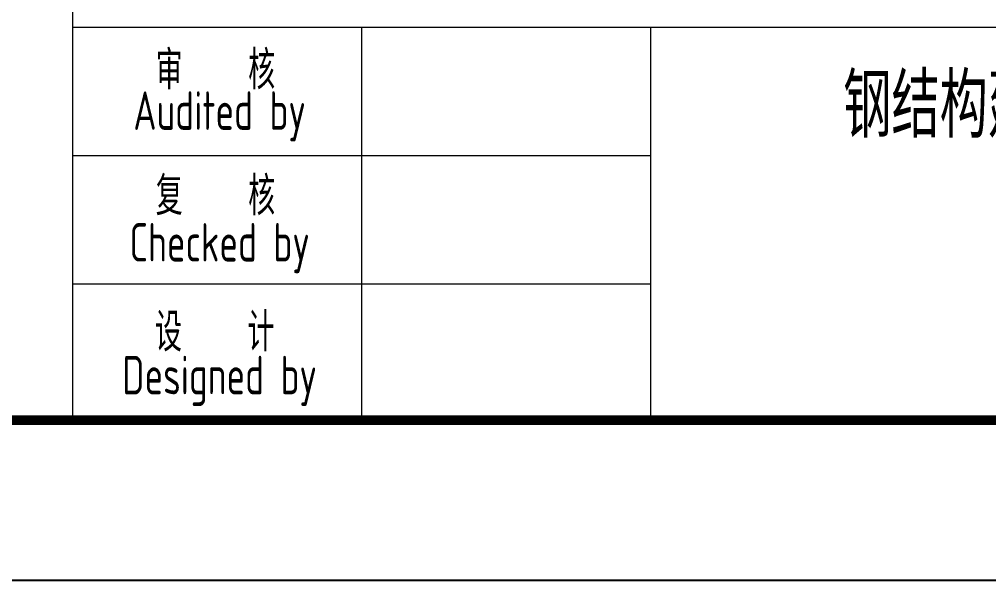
# Model space of a CAD drawing. Extents: x -100 to 128588, y -100 to 34507.
# Drawn here: x 41161 to 47197, y 0 to 3498 of the extents above; entities that cross this region are included whole.
import ezdxf
from ezdxf.enums import TextEntityAlignment as Align

# ---------------------------------------------------------------- set-up
doc = ezdxf.new("R2010")
doc.units = 0
doc.header["$LTSCALE"] = 1000
doc.layers.get('0').update_dxf_attribs({"linetype": 'CONTINUOUS'})
doc.layers.add('1粗实线', color=1, linetype='CONTINUOUS', lineweight=30)
doc.layers.add('HFZT', color=5, linetype='CONTINUOUS', lineweight=15)
doc.styles.add('TSSD_NORM', font='tssdeng.shx', dxfattribs={"width": 0.7, "bigfont": 'hztxt.shx'})
doc.styles.add('图框-仿宋', font='tssdeng.shx', dxfattribs={"bigfont": 'hztxt.shx'})
doc.styles.add('桥梁', font='tssdeng.shx', dxfattribs={"width": 0.75, "bigfont": 'hztxt.shx'})

# ---------------------------------------------------------------- blocks, each defined once
blk = doc.blocks.new('DETK')
at = {"color": 7, "linetype": 'Continuous'}
blk.add_lwpolyline([(0, 0), (0, 29700), (42000, 29700), (42000, 0), (0, 0)], dxfattribs=at)
at = {"layer": '1粗实线', "color": 7, "linetype": 'Continuous', "const_width": 60}
blk.add_lwpolyline([(2500, 1000), (2500, 28700), (41000, 28700), (41000, 1000), (2500, 1000)], dxfattribs=at)
at = {"layer": 'HFZT'}
for p, q in [((24800, 5200), (24800, 1000)), ((24800, 3450), (41000, 3450)), ((26600, 3450), (26600, 1000)), ((28400, 3450), (28400, 1000)), ((24800, 2650), (28400, 2650)), ((24800, 1850), (28400, 1850)), ((24800, 1000), (41000, 1000))]:
    blk.add_line(p, q, dxfattribs=at)
at = {"layer": 'HFZT', "style": '图框-仿宋', "width": 0.7}
for s, p in [('审    核', (25690.2, 3195.1)), ('Audited by', (25716.2, 2893.3)), ('复    核', (25690.2, 2410.1)), ('Checked by', (25716.2, 2072.6)), ('设    计', (25685.6, 1559.8)), ('Designed by', (25716.2, 1245))]:
    blk.add_text(s, height=240, dxfattribs=at).set_placement(p, align=Align.MIDDLE)
at = {"layer": 'HFZT', "color": 2, "style": '桥梁', "width": 0.75}
blk.add_text('钢结构建筑有限公司结构现场设计图', height=400, dxfattribs=at).set_placement((32000, 2760.1), align=Align.CENTER)
at = {"layer": 'HFZT', "color": 2, "style": 'TSSD_NORM', "width": 0.7}
for tag, height, p in [('比例尺', 250, (40275.2, 3100)), ('图号', 250, (37501.5, 1700)), ('日期', 250, (40275.2, 1700)), ('图名', 400, (31926.2, 1425))]:
    blk.add_attdef(tag, text='', height=height, dxfattribs=at).set_placement(p, align=Align.MIDDLE)

msp = doc.modelspace()

# ---------------------------------------------------------------- block references
msp.add_blockref('DETK', (16692.22448, 0))

doc.saveas('drawing.dxf')
